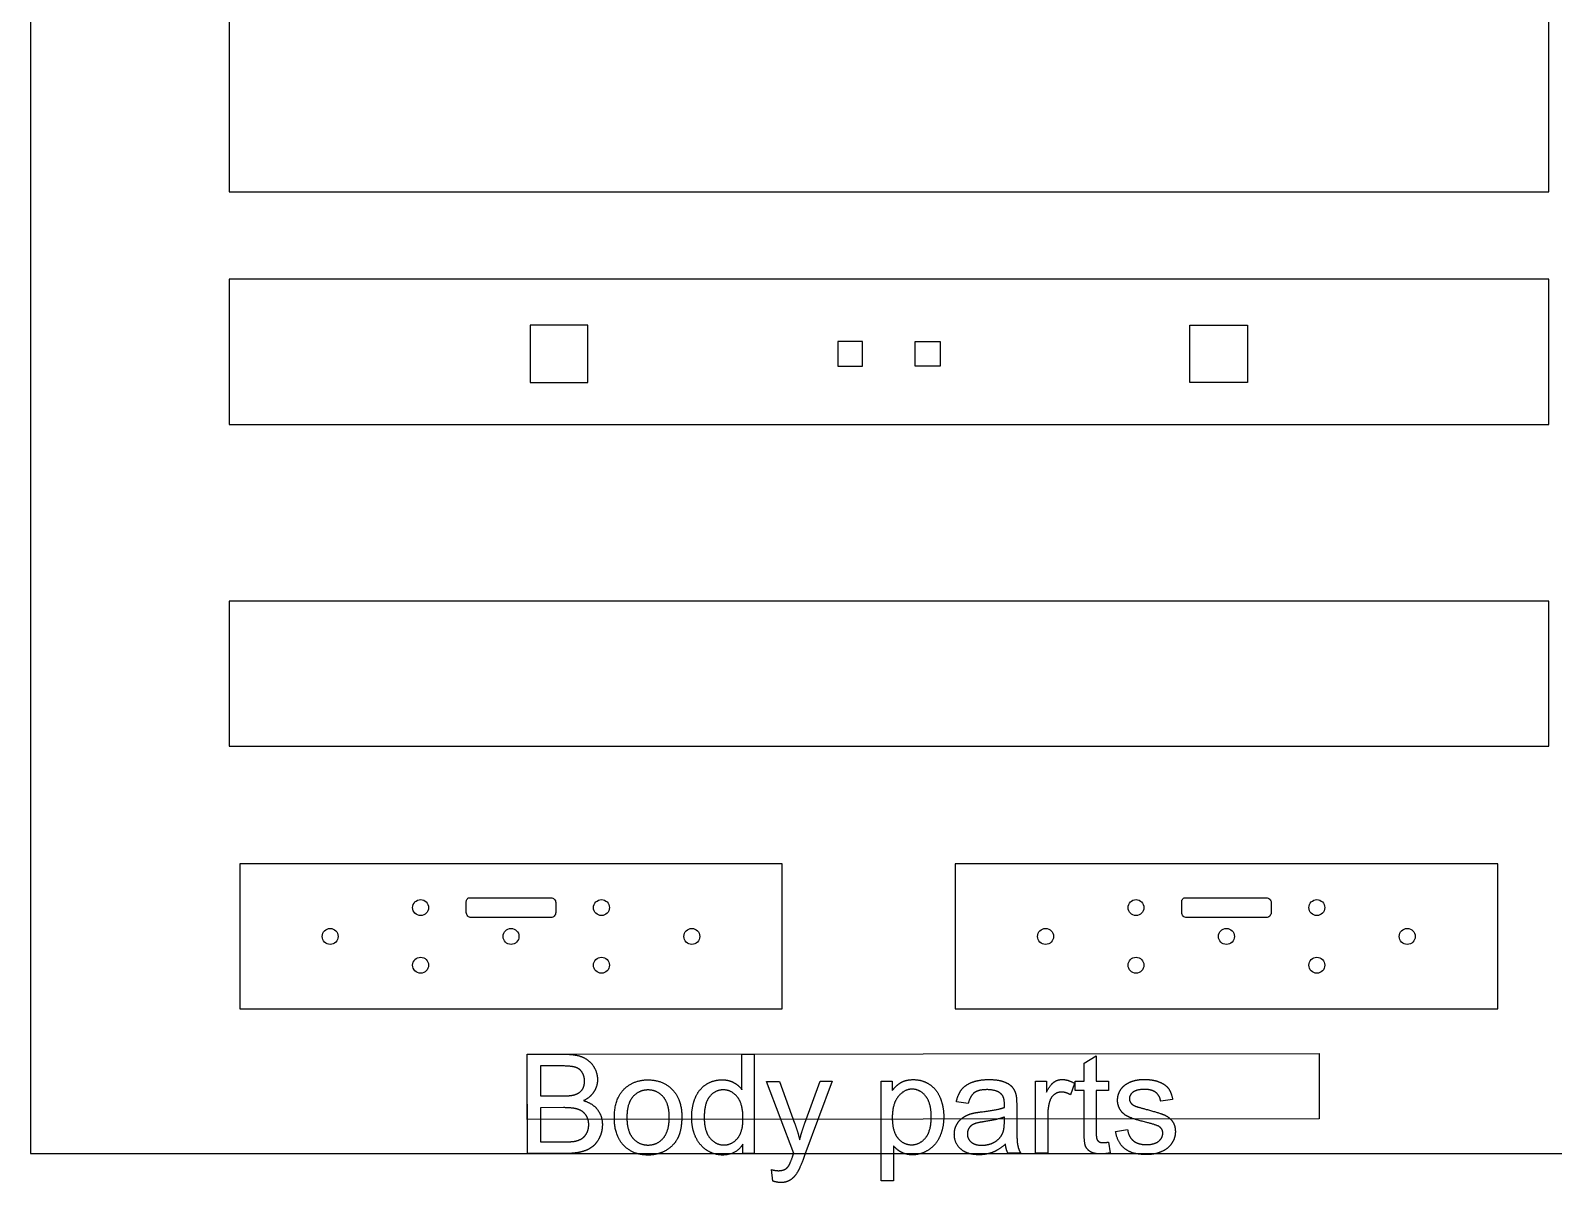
# Model space of a CAD drawing. Header units: millimetres. Extents: x -100 to 2100, y -1901 to 300.
# Drawn here: x -100 to 666, y -1715 to -1135 of the extents above; entities that cross this region are included whole.
import ezdxf

# ---------------------------------------------------------------- set-up
doc = ezdxf.new("R2010")
doc.units = ezdxf.units.MM
doc.layers.get('0').update_dxf_attribs({"linetype": 'CONTINUOUS'})

msp = doc.modelspace()

# ---------------------------------------------------------------- linework, layer by layer
for p, q in [((150, -1650), (168.76, -1649.98)), ((150.05, -1700), (150, -1650)), ((258.01, -1649.9), (264.12, -1649.89)), ((258.03, -1667.84), (258.01, -1649.9)), ((264.12, -1649.89), (264.17, -1699.89)), ((430.19, -1654.55), (436.29, -1650.86)), ((430.2, -1663.52), (430.19, -1654.55)), ((436.29, -1650.86), (436.3, -1663.51)), ((166.62, -1655.88), (156.62, -1655.89)), ((156.62, -1655.89), (156.64, -1671)), ((270.31, -1663.67), (276.92, -1663.66)), ((284.09, -1699.94), (270.31, -1663.67)), ((276.92, -1663.66), (284.48, -1684.63)), ((289.63, -1684.76), (297.35, -1663.64)), ((303.49, -1663.64), (289.75, -1700.48)), ((297.35, -1663.64), (303.49, -1663.64)), ((328.16, -1713.71), (328.12, -1663.61)), ((328.12, -1663.61), (333.71, -1663.61)), ((333.71, -1663.61), (333.71, -1668.31)), ((405.74, -1663.54), (411.27, -1663.53)), ((405.78, -1699.76), (405.74, -1663.54)), ((411.27, -1663.53), (411.27, -1669.03)), ((425.42, -1664.68), (423.31, -1670.38)), ((425.7, -1668.3), (425.69, -1663.52)), ((425.69, -1663.52), (430.2, -1663.52)), ((430.2, -1668.29), (425.7, -1668.3)), ((430.22, -1689.13), (430.2, -1668.29)), ((436.3, -1663.51), (442.48, -1663.5)), ((442.48, -1668.28), (436.31, -1668.29)), ((436.31, -1668.29), (436.33, -1689.47)), ((442.48, -1663.5), (442.48, -1668.28)), ((156.64, -1671), (167.45, -1670.99)), ((168.2, -1676.89), (156.64, -1676.9)), ((156.64, -1676.9), (156.66, -1694.09)), ((371.95, -1674.72), (365.95, -1673.91)), ((396.31, -1676.41), (396.31, -1684.59)), ((474.75, -1672.82), (468.75, -1673.64)), ((390.11, -1683.85), (390.1, -1681.6)), ((411.9, -1680.79), (411.92, -1699.75)), ((446.05, -1688.91), (452.12, -1687.95)), ((169.11, -1699.98), (150.05, -1700)), ((156.66, -1694.09), (169.11, -1694.08)), ((258.47, -1699.9), (258.47, -1695.33)), ((264.17, -1699.89), (258.47, -1699.9)), ((334.29, -1696.08), (334.3, -1713.71)), ((398.27, -1699.77), (391.86, -1699.77)), ((411.92, -1699.75), (405.78, -1699.76)), ((442.5, -1694.23), (443.4, -1699.66)), ((273.56, -1713.83), (272.87, -1708.07)), ((334.3, -1713.71), (328.16, -1713.71))]:
    msp.add_line(p, q)
for points in [[(2100, 300), (-100, 300), (-100, -1700), (2100, -1700)], [(664, -1216), (664, -925), (0, -925), (0, -1216)], [(664, -1260), (0, -1260), (0, -1333), (664, -1333)], [(151.5, -1312), (180.5, -1312), (180.5, -1283), (151.5, -1283)], [(512.5, -1312), (483.5, -1312), (483.5, -1283), (512.5, -1283)], [(306.25, -1303.75), (318.75, -1303.75), (318.75, -1291.25), (306.25, -1291.25)], [(357.75, -1291.25), (357.75, -1303.75), (345.25, -1303.75), (345.25, -1291.25)], [(0, -1422), (0, -1495), (664, -1495), (664, -1422)], [(278.33, -1627.21), (278.33, -1554.21), (5.33, -1554.21), (5.33, -1627.21)], [(638.33, -1554.21), (365.33, -1554.21), (365.33, -1627.21), (638.33, -1627.21)], [(548.54, -1682.46), (150.03, -1682.84), (150, -1650), (548.51, -1649.63)]]:
    msp.add_lwpolyline(points, close=True)
for points in [[(161.83, -1581.21), (121.83, -1581.21, -0.414214), (119.33, -1578.71), (119.33, -1573.11, -0.414214), (121.23, -1571.21), (161.83, -1571.21, -0.414214), (164.33, -1573.71), (164.33, -1578.71, -0.414214)], [(481.23, -1571.21), (521.83, -1571.21, -0.414214), (524.33, -1573.71), (524.33, -1578.71, -0.414214), (521.83, -1581.21), (481.83, -1581.21, -0.414214), (479.33, -1578.71), (479.33, -1573.11, -0.414214)]]:
    msp.add_lwpolyline(points, format="xyb", close=True)
for centre in [(96.33, -1576.21), (187.33, -1576.21), (456.33, -1576.21), (547.33, -1576.21), (50.83, -1590.71), (141.83, -1590.71), (232.83, -1590.71), (410.83, -1590.71), (501.83, -1590.71), (592.83, -1590.71), (96.33, -1605.21), (187.33, -1605.21), (456.33, -1605.21), (547.33, -1605.21)]:
    msp.add_circle(centre, 4)
for points in [[(168.76, -1649.98), (174.49, -1649.98), (177.95, -1651.49)], [(177.95, -1651.49), (181.41, -1653.01), (183.38, -1656.16)], [(174.22, -1656.58), (172, -1655.88), (166.62, -1655.88)], [(177.63, -1659.17), (176.44, -1657.27), (174.22, -1656.58)], [(178.83, -1663.55), (178.83, -1661.06), (177.63, -1659.17)], [(183.38, -1656.16), (185.34, -1659.31), (185.35, -1662.76)], [(185.35, -1662.76), (185.35, -1665.96), (183.61, -1668.8)], [(199.4, -1666.94), (204.07, -1662.91), (210.79, -1662.9)], [(210.79, -1662.9), (218.26, -1662.9), (223, -1667.79)], [(239.95, -1665.23), (243.57, -1662.87), (248.03, -1662.87)], [(248.03, -1662.87), (251.31, -1662.87), (253.87, -1664.24)], [(338.18, -1664.17), (340.67, -1662.78), (344.21, -1662.78)], [(344.21, -1662.78), (348.85, -1662.77), (352.4, -1665.16)], [(374.06, -1664.03), (377.6, -1662.75), (382.28, -1662.74)], [(382.28, -1662.74), (386.92, -1662.74), (389.82, -1663.83)], [(415.17, -1663.94), (416.96, -1662.71), (419.11, -1662.71)], [(419.11, -1662.71), (422.22, -1662.71), (425.42, -1664.68)], [(455.08, -1663.41), (457.55, -1662.67), (460.38, -1662.67)], [(460.38, -1662.67), (464.64, -1662.67), (467.87, -1663.89)], [(167.45, -1670.99), (171.85, -1670.99), (173.76, -1670.41)], [(173.76, -1670.41), (176.28, -1669.65), (177.56, -1667.91)], [(177.56, -1667.91), (178.84, -1666.17), (178.83, -1663.55)], [(183.61, -1668.8), (181.88, -1671.63), (178.36, -1673.37)], [(193.82, -1681.85), (193.81, -1671.79), (199.4, -1666.94)], [(210.79, -1667.99), (206.19, -1667.99), (203.16, -1671.44)], [(218.39, -1671.44), (215.33, -1667.98), (210.79, -1667.99)], [(223, -1667.79), (227.75, -1672.68), (227.76, -1681.31)], [(234.54, -1672), (236.34, -1667.59), (239.95, -1665.23)], [(248.62, -1667.95), (244.53, -1667.95), (241.78, -1671.3)], [(255.68, -1671.42), (252.81, -1667.95), (248.62, -1667.95)], [(253.87, -1664.24), (256.43, -1665.62), (258.03, -1667.84)], [(333.71, -1668.31), (335.69, -1665.55), (338.18, -1664.17)], [(343.64, -1667.59), (339.72, -1667.59), (336.7, -1671.26)], [(350.45, -1671.03), (347.6, -1667.58), (343.64, -1667.59)], [(352.4, -1665.16), (355.95, -1667.54), (357.76, -1671.89)], [(365.95, -1673.91), (366.77, -1670.06), (368.64, -1667.68)], [(368.64, -1667.68), (370.51, -1665.31), (374.06, -1664.03)], [(375, -1669.35), (372.94, -1670.87), (371.95, -1674.72)], [(381.39, -1667.83), (377.06, -1667.83), (375, -1669.35)], [(388.39, -1669.9), (386.03, -1667.82), (381.39, -1667.83)], [(390.13, -1675.18), (390.13, -1671.43), (388.39, -1669.9)], [(389.82, -1663.83), (392.72, -1664.92), (394.08, -1666.57)], [(394.08, -1666.57), (395.45, -1668.22), (395.99, -1670.74)], [(395.99, -1670.74), (396.3, -1672.31), (396.31, -1676.41)], [(411.27, -1669.03), (413.38, -1665.17), (415.17, -1663.94)], [(415.2, -1670.27), (413.59, -1671.48), (412.91, -1673.63)], [(418.81, -1669.05), (416.8, -1669.05), (415.2, -1670.27)], [(423.31, -1670.38), (421.06, -1669.05), (418.81, -1669.05)], [(447.05, -1673.12), (447.05, -1670.7), (448.16, -1668.63)], [(448.16, -1668.63), (449.27, -1666.57), (451.17, -1665.2)], [(451.17, -1665.2), (452.61, -1664.14), (455.08, -1663.41)], [(454.79, -1669.12), (452.99, -1670.52), (452.99, -1672.4)], [(460.83, -1667.72), (456.6, -1667.72), (454.79, -1669.12)], [(466.37, -1669.28), (464.41, -1667.71), (460.83, -1667.72)], [(468.75, -1673.64), (468.33, -1670.85), (466.37, -1669.28)], [(467.87, -1663.89), (471.09, -1665.12), (472.63, -1667.21)], [(472.63, -1667.21), (474.17, -1669.31), (474.75, -1672.82)], [(175.52, -1677.72), (172.98, -1676.89), (168.2, -1676.89)], [(179.5, -1680.62), (178.06, -1678.55), (175.52, -1677.72)], [(178.36, -1673.37), (182.9, -1674.7), (185.34, -1677.9)], [(185.34, -1677.9), (187.78, -1681.1), (187.79, -1685.47)], [(203.16, -1671.44), (200.13, -1674.88), (200.13, -1681.84)], [(221.45, -1681.62), (221.44, -1674.9), (218.39, -1671.44)], [(232.74, -1681.85), (232.73, -1676.42), (234.54, -1672)], [(241.78, -1671.3), (239.04, -1674.64), (239.05, -1681.84)], [(258.56, -1682.33), (258.55, -1674.9), (255.68, -1671.42)], [(336.7, -1671.26), (333.69, -1674.93), (333.69, -1681.92)], [(353.3, -1681.39), (353.3, -1674.47), (350.45, -1671.03)], [(357.76, -1671.89), (359.57, -1676.24), (359.58, -1681.42)], [(379.15, -1678.91), (386.59, -1678.02), (390.1, -1676.79)], [(390.1, -1676.79), (390.13, -1675.53), (390.13, -1675.18)], [(412.91, -1673.63), (411.89, -1676.9), (411.9, -1680.79)], [(448.41, -1677.98), (447.06, -1675.78), (447.05, -1673.12)], [(452.37, -1681.42), (449.76, -1680.18), (448.41, -1677.98)], [(452.99, -1672.4), (452.99, -1673.59), (453.74, -1674.54)], [(453.74, -1674.54), (454.49, -1675.53), (456.1, -1676.18)], [(456.1, -1676.18), (457.02, -1676.52), (461.52, -1677.74)], [(461.52, -1677.74), (468.04, -1679.48), (470.61, -1680.58)], [(180.93, -1685.48), (180.93, -1682.68), (179.5, -1680.62)], [(179.95, -1689.69), (180.94, -1687.86), (180.93, -1685.48)], [(187.79, -1685.47), (187.79, -1688.98), (186.31, -1692)], [(198.53, -1695.9), (193.83, -1691.02), (193.82, -1681.85)], [(200.13, -1681.84), (200.14, -1688.8), (203.18, -1692.26)], [(218.42, -1692.23), (221.46, -1688.75), (221.45, -1681.62)], [(227.76, -1681.31), (227.76, -1688.3), (225.67, -1692.31)], [(234.74, -1691.68), (232.74, -1687.41), (232.74, -1681.85)], [(239.05, -1681.84), (239.05, -1688.8), (241.99, -1692.24)], [(255.75, -1692.38), (258.56, -1689.09), (258.56, -1682.33)], [(284.48, -1684.63), (285.95, -1688.62), (287.11, -1693.02)], [(287.11, -1693.02), (288.17, -1688.79), (289.63, -1684.76)], [(333.69, -1681.92), (333.7, -1688.91), (336.53, -1692.25)], [(350.4, -1692.12), (353.31, -1688.66), (353.3, -1681.39)], [(359.58, -1681.42), (359.58, -1686.98), (357.59, -1691.43)], [(364.91, -1690.25), (364.91, -1687.59), (366.11, -1685.39)], [(366.11, -1685.39), (367.32, -1683.19), (369.28, -1681.85)], [(369.28, -1681.85), (371.24, -1680.52), (373.7, -1679.84)], [(374.73, -1685.16), (373.16, -1685.84), (372.31, -1687.16)], [(373.7, -1679.84), (375.51, -1679.36), (379.15, -1678.91)], [(380.08, -1683.92), (376.29, -1684.47), (374.73, -1685.16)], [(390.1, -1681.6), (386.76, -1682.96), (380.08, -1683.92)], [(389.12, -1689.99), (390.11, -1687.91), (390.11, -1683.85)], [(396.31, -1684.59), (396.32, -1693.15), (396.72, -1695.42)], [(461.73, -1684.36), (454.98, -1682.66), (452.37, -1681.42)], [(468.01, -1686.43), (466.75, -1685.62), (461.73, -1684.36)], [(470.61, -1680.58), (473.19, -1681.69), (474.66, -1683.8)], [(474.66, -1683.8), (476.13, -1685.92), (476.13, -1689.05)], [(173.61, -1693.84), (175.89, -1693.43), (177.43, -1692.47)], [(177.43, -1692.47), (178.96, -1691.51), (179.95, -1689.69)], [(186.31, -1692), (184.83, -1695.02), (182.65, -1696.66)], [(203.18, -1692.26), (206.22, -1695.72), (210.82, -1695.71)], [(210.82, -1695.71), (215.39, -1695.71), (218.42, -1692.23)], [(225.67, -1692.31), (223.58, -1696.32), (219.57, -1698.54)], [(240.38, -1698.35), (236.74, -1695.96), (234.74, -1691.68)], [(241.99, -1692.24), (244.93, -1695.68), (248.92, -1695.68)], [(248.92, -1695.68), (252.94, -1695.67), (255.75, -1692.38)], [(336.53, -1692.25), (339.37, -1695.59), (343.39, -1695.59)], [(343.39, -1695.59), (347.48, -1695.59), (350.4, -1692.12)], [(357.59, -1691.43), (355.6, -1695.89), (351.8, -1698.26)], [(368.12, -1697.7), (364.91, -1694.78), (364.91, -1690.25)], [(372.31, -1687.16), (371.45, -1688.47), (371.46, -1690.07)], [(371.46, -1690.07), (371.46, -1692.53), (373.32, -1694.16)], [(385.07, -1694.24), (387.83, -1692.68), (389.12, -1689.99)], [(430.98, -1696.38), (430.23, -1694.66), (430.22, -1689.13)], [(436.33, -1689.47), (436.33, -1692.09), (436.65, -1692.84)], [(436.65, -1692.84), (436.98, -1693.59), (437.71, -1694.03)], [(450.78, -1697.6), (447.07, -1694.67), (446.05, -1688.91)], [(452.12, -1687.95), (452.63, -1691.6), (454.97, -1693.54)], [(454.97, -1693.54), (457.31, -1695.48), (461.5, -1695.48)], [(461.5, -1695.48), (465.73, -1695.47), (467.78, -1693.75)], [(467.78, -1693.75), (469.82, -1692.03), (469.82, -1689.71)], [(469.82, -1689.71), (469.82, -1687.63), (468.01, -1686.43)], [(476.13, -1689.05), (476.13, -1692.12), (474.34, -1694.84)], [(169.11, -1694.08), (172.31, -1694.08), (173.61, -1693.84)], [(177.18, -1699.14), (173.89, -1699.98), (169.11, -1699.98)], [(182.65, -1696.66), (180.47, -1698.3), (177.18, -1699.14)], [(210.83, -1700.76), (203.22, -1700.77), (198.53, -1695.9)], [(219.57, -1698.54), (215.57, -1700.76), (210.83, -1700.76)], [(248.34, -1700.73), (244.01, -1700.73), (240.38, -1698.35)], [(258.47, -1695.33), (255.03, -1700.72), (248.34, -1700.73)], [(281.67, -1706.02), (282.25, -1705.09), (283.54, -1701.44)], [(283.54, -1701.44), (283.71, -1700.93), (284.09, -1699.94)], [(289.75, -1700.48), (287.54, -1706.45), (286.31, -1708.71)], [(338.3, -1699.35), (335.86, -1698.05), (334.29, -1696.08)], [(343.81, -1700.64), (340.74, -1700.64), (338.3, -1699.35)], [(351.8, -1698.26), (348, -1700.63), (343.81, -1700.64)], [(377.3, -1700.61), (371.33, -1700.61), (368.12, -1697.7)], [(373.32, -1694.16), (375.18, -1695.8), (378.76, -1695.8)], [(384.07, -1699.41), (380.91, -1700.6), (377.3, -1700.61)], [(378.76, -1695.8), (382.31, -1695.79), (385.07, -1694.24)], [(390.63, -1695.31), (387.22, -1698.21), (384.07, -1699.41)], [(391.86, -1699.77), (390.9, -1697.86), (390.63, -1695.31)], [(396.72, -1695.42), (397.11, -1697.69), (398.27, -1699.77)], [(433.57, -1699.15), (431.73, -1698.1), (430.98, -1696.38)], [(438.76, -1700.21), (435.42, -1700.21), (433.57, -1699.15)], [(437.71, -1694.03), (438.45, -1694.48), (439.81, -1694.48)], [(443.4, -1699.66), (440.8, -1700.2), (438.76, -1700.21)], [(439.81, -1694.48), (440.83, -1694.48), (442.5, -1694.23)], [(461.54, -1700.53), (454.48, -1700.53), (450.78, -1697.6)], [(469.18, -1699.04), (465.8, -1700.52), (461.54, -1700.53)], [(474.34, -1694.84), (472.55, -1697.55), (469.18, -1699.04)], [(272.87, -1708.07), (274.88, -1708.61), (276.39, -1708.61)], [(276.39, -1708.61), (278.43, -1708.61), (279.66, -1707.93)], [(279.66, -1707.93), (280.89, -1707.24), (281.67, -1706.02)], [(286.31, -1708.71), (284.68, -1711.74), (282.56, -1713.16)], [(277.52, -1714.58), (275.74, -1714.58), (273.56, -1713.83)], [(282.56, -1713.16), (280.45, -1714.58), (277.52, -1714.58)]]:
    msp.add_open_spline(points, degree=2)

doc.saveas('drawing.dxf')
